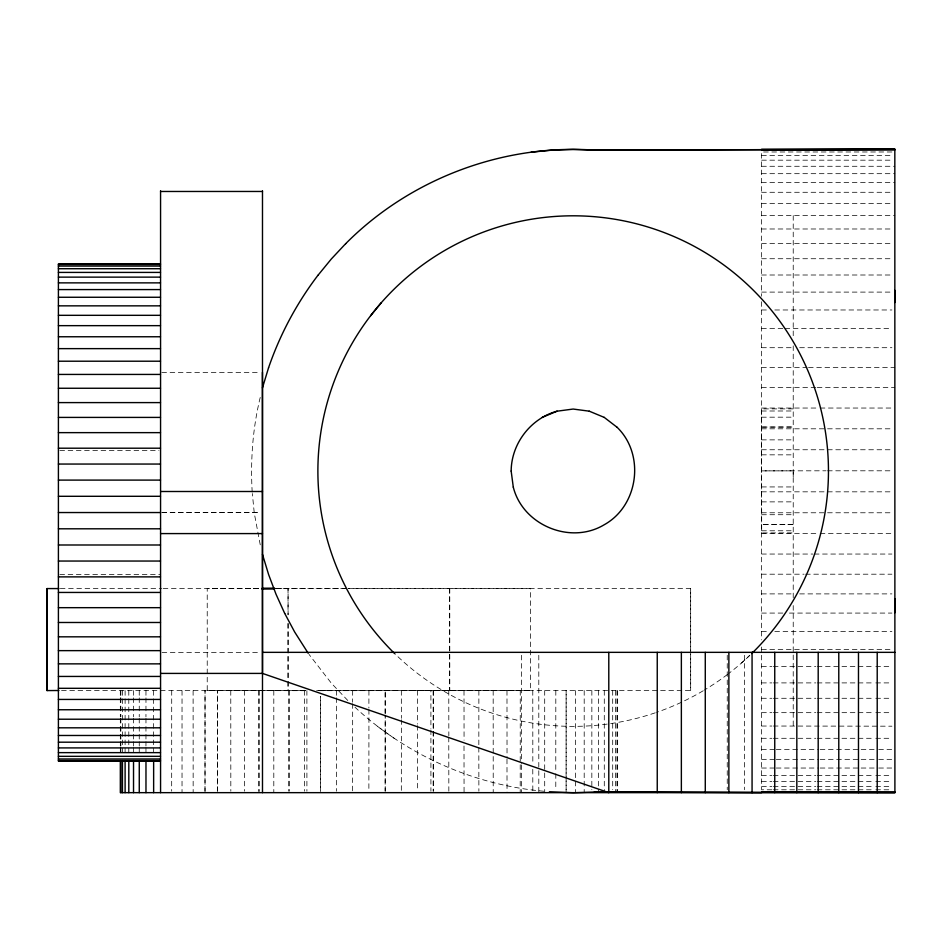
<?xml version="1.0" encoding="UTF-8"?>
<svg xmlns="http://www.w3.org/2000/svg" width="942" height="942" viewBox="0 0 942 942"><rect width="100%" height="100%" fill="white"/><g stroke="black" fill="none" stroke-linecap="round" stroke-linejoin="round"><path stroke-width="0.71" stroke-dasharray="4.71 3.53" d="M348.316 588.573L690.663 588.573L690.674 690.557L318.926 690.568M793.223 477.017L793.223 470.859L761.642 470.882L826.04 470.8M260.228 397.442C252.668 428.363 250.384 460.45 252.197 492.195M741.519 663.003L749.785 655.267M430.906 690.58L412.749 690.616L430.906 690.58L430.906 728.496M305.726 690.698L207.228 690.592L207.228 588.585L260.122 588.467M274.805 588.432L346.809 588.409M207.228 690.592L305.667 690.474L60.323 690.58M316.594 690.557L325.049 690.557L319.432 690.616M318.961 690.698L530.534 690.545L530.534 588.562L348.281 588.409M891.909 151.98L761.642 151.98L761.642 296.235M761.642 155.406L891.909 155.406M761.642 160.175L891.909 160.175M761.642 166.275L894.829 166.275M761.642 173.681L894.829 173.681M761.642 182.371L894.829 182.371M761.642 192.286L891.909 192.286M761.642 203.39L891.909 203.39M761.642 215.647L894.829 215.624M761.642 228.988L891.909 228.988M761.642 243.377L891.909 243.377M761.642 258.732L891.909 258.732M761.642 275.005L891.909 275.005M761.642 292.102L891.909 292.102M761.642 309.977L767.494 309.977M774.819 309.977L891.909 309.977M761.642 328.534L783.603 328.534M785.063 328.534L891.909 328.534M761.642 347.704L793.847 347.704M799.699 347.704L891.909 347.704M761.642 367.404L807.011 367.404M808.483 367.404L894.829 367.404M161.824 372.42L259.521 372.384M761.642 387.551L815.796 387.551M817.256 387.551L894.829 387.551M761.642 408.039L818.728 408.039M820.188 408.039L891.909 408.039M793.223 408.875L761.595 408.899L761.689 532.913L793.223 532.889M761.595 411.006L793.223 410.983M761.595 417.188L793.223 417.165M761.607 427.044L793.223 427.02L761.607 427.079M761.642 428.81L891.909 428.81M761.607 439.879L793.223 439.855M761.642 449.758L891.909 449.758M59.864 450.512L158.974 450.429M761.619 454.833L793.223 454.856M827.512 470.8L891.909 470.8M761.654 486.932L793.223 486.955M761.642 491.83L891.909 491.83M761.666 501.886L793.223 501.862M161.93 512.436L259.568 512.436M161.977 512.53L259.592 512.53M761.642 512.778L891.909 512.778M761.678 514.732L793.223 514.709M761.689 530.793L793.223 530.77M761.642 533.549L818.728 533.549M820.188 533.549L891.909 533.549M761.642 554.049L812.875 554.049M814.335 554.049L891.909 554.049M59.864 574.526L160.529 574.443M761.642 574.196L804.091 574.196M805.551 574.196L891.909 574.196M60.323 588.573L161.706 588.573M163.178 588.573L260.157 588.573L207.228 588.585M346.868 588.62L274.852 588.573L288.087 588.62L288.087 614.879M761.642 593.896L793.847 593.896M799.699 593.896L891.909 593.896M761.642 613.077L783.603 613.077M789.455 613.077L891.909 613.077M761.642 631.646L768.955 631.646M774.819 631.646L891.909 631.646M761.642 649.521L891.909 649.521M162.048 652.406L259.757 652.359M761.642 666.63L771.887 666.63M773.347 666.63L815.796 666.63M817.256 666.63L856.784 666.63M858.244 666.63L874.341 666.63M875.813 666.63L891.909 666.63M761.642 682.903L771.887 682.903M773.347 682.903L815.796 682.903M817.256 682.903L856.784 682.903M858.244 682.903L874.341 682.903M875.813 682.903L891.909 682.903M318.891 690.474L530.534 690.545M761.642 698.281L771.887 698.281M773.347 698.281L815.796 698.281M817.256 698.281L856.784 698.281M858.244 698.281L874.341 698.281M875.813 698.281L891.909 698.281M761.642 712.67L771.887 712.67M773.347 712.67L815.796 712.67M817.256 712.67L856.784 712.67M858.244 712.67L874.341 712.67M875.813 712.67L891.909 712.67M761.642 726.035L771.887 726.035M773.347 726.035L891.933 726.188M761.642 738.293L771.887 738.293M773.347 738.293L815.796 738.293M817.256 738.293L856.784 738.293M858.244 738.293L874.341 738.293M875.813 738.293L891.909 738.293M761.642 749.42L774.819 749.42M776.279 749.42L818.728 749.42M820.188 749.42L859.705 749.42M861.176 749.42L877.273 749.42M878.733 749.42L894.829 749.42M761.642 759.346L774.819 759.346M776.279 759.346L818.728 759.346M820.188 759.346L859.705 759.346M861.176 759.346L877.273 759.346M878.733 759.346L891.909 759.346M761.642 768.036L774.819 768.036M776.279 768.036L818.728 768.036M820.188 768.036L859.705 768.036M861.176 768.036L877.273 768.036M878.733 768.036L894.829 768.036M761.642 775.466L771.887 775.466M773.347 775.466L815.796 775.466M817.256 775.466L856.784 775.466M858.244 775.466L874.341 775.466M875.813 775.466L891.909 775.466M761.642 781.577L771.887 781.577M773.347 781.577L815.796 781.577M817.256 781.577L856.784 781.577M858.244 781.577L874.341 781.577M875.813 781.577L891.909 781.577M761.642 786.37L771.887 786.37M773.347 786.37L815.796 786.37M817.256 786.37L856.784 786.37M858.244 786.37L874.341 786.37M875.813 786.37L891.909 786.37M771.887 789.796L761.642 789.796L761.642 645.741M773.347 789.796L815.796 789.796M817.256 789.796L856.784 789.796M858.244 789.796L874.341 789.796M875.813 789.796L891.909 789.796M543.817 791.245C473.908 785.098 406.32 755.06 354.981 707.218M377.401 726.306L394.51 738.563M347.81 700.507L331.372 683.209L309.023 654.396M260.251 544.841L254.269 513.119L252.338 493.561M793.223 215.624L793.223 337.648M793.223 345.879L793.223 598.488M793.223 605.576L793.223 726.188M761.642 301.734L761.642 639.889M744.404 655.267L744.404 789.737M727.236 655.267L727.236 789.737M690.663 588.573L690.674 690.557M617.493 690.58L617.493 792.658M616.951 690.58L616.951 792.658M615.361 690.58L615.361 792.658M612.7 690.58L612.712 789.737M604.281 690.58L604.281 791.198M598.559 690.58L598.57 791.198M591.859 690.58L591.835 789.737M584.193 690.58L584.193 792.658M575.574 690.58L575.609 792.658M566.13 789.737L566.13 690.58L566.107 792.658M555.815 690.58L555.78 772.24M555.815 773.7L555.78 789.737M544.7 690.58L544.7 792.658M538.8 655.267L538.8 769.273M538.8 770.733L538.8 792.658M532.783 690.58L532.831 763.491M532.783 769.331L532.831 792.658M521.633 655.267L521.633 763.432M521.633 764.892L521.633 792.658M520.255 690.58L520.208 792.658M506.984 690.58L507.032 757.662M506.984 759.122L507.032 792.658M493.172 690.58L493.219 792.658M478.877 690.58L478.83 745.993M478.83 747.453L478.877 791.198M464.006 690.58L464.065 740.165M464.006 745.993L464.065 792.658M449.746 588.62L449.746 690.698M449.675 588.397L449.687 690.474M448.781 690.58L448.839 735.784M448.781 737.245L448.839 791.198M433.273 690.58L433.273 729.956M433.273 731.416L433.273 791.198M433.214 690.58L433.214 729.956M433.214 731.416L433.214 791.198M430.906 729.956L430.918 791.198M417.377 690.58L417.424 724.127M417.377 725.576L417.424 791.198M401.327 690.58L401.374 718.287M401.374 719.747L401.327 791.198M368.934 690.58L368.875 708.078M368.934 709.538L368.875 791.198M352.673 690.58L352.626 702.249M352.673 703.709L352.626 791.198M336.435 690.58L336.482 696.421M336.435 697.869L336.482 791.198M306.892 690.592L306.904 791.198M304.596 690.58L304.549 791.198M289.029 690.58L289.029 791.198M288.982 690.58L288.982 791.198M288.099 623.628L288.099 690.698M288.028 588.409L288.028 614.655M288.028 623.404L288.028 680.265M288.028 681.725L288.028 690.474M273.804 690.58L273.804 792.658M258.991 690.58L258.991 792.658M258.944 690.58L258.944 791.198M244.637 690.58L244.59 791.198M230.778 690.58L230.825 791.198M205.026 792.658L205.026 690.58L204.991 791.198M193.11 690.58L193.157 792.658M182.03 690.58L182.03 792.658M171.715 690.58L171.68 791.198M153.64 690.58L153.617 751.834M145.975 690.58L145.951 696.421M145.975 697.869L145.951 716.827M145.975 718.287L145.951 732.876M145.975 734.324L145.951 740.165M145.975 741.625L145.951 745.993M145.951 747.453L145.975 751.834M139.263 690.58L139.239 696.421M139.263 697.869L139.239 716.827M139.239 718.287L139.263 732.876M139.239 734.324L139.263 740.165M139.239 741.625L139.263 745.993M139.263 747.453L139.239 751.834M133.529 690.58L133.505 696.421M133.505 697.869L133.529 716.827M133.505 718.287L133.529 732.876M133.505 734.324L133.529 740.165M133.529 741.625L133.505 745.993M133.529 747.453L133.505 751.834M128.795 690.58L128.795 751.834M125.109 690.58L125.098 751.834M122.448 690.58L122.448 751.834M120.859 690.58L120.859 696.421M120.859 697.869L120.859 716.827M120.859 718.287L120.859 732.876M120.859 734.324L120.859 740.165M120.859 741.625L120.859 745.993M120.859 747.453L120.859 751.834M120.329 690.58L120.329 696.421M120.329 697.869L120.329 716.827M120.329 718.287L120.329 732.876M120.329 734.324L120.329 740.165M120.329 741.625L120.329 745.993M120.329 747.453L120.329 751.834M749.726 655.467A255.282 255.282 0 0 1 728.602 673.589M727.495 674.437A255.282 255.282 0 0 1 704.439 690.027M703.238 690.745A255.282 255.282 0 0 1 656.574 712.352M655.255 712.811A255.282 255.282 0 0 1 394.663 653.571M793.223 524.564L761.689 524.588L793.223 524.588M385.196 713.918L385.196 690.58L385.137 713.918M385.196 791.198L385.196 715.367L385.137 791.198M320.433 791.198L320.433 696.421L320.386 791.198M217.602 791.198L217.602 690.58L217.555 791.198"/><path stroke-width="1.41" d="M58.863 690.498L47.1 690.58L47.1 588.573L58.863 588.573M894.829 302.535L894.829 290.336M894.829 612.795L894.829 598.606M608.791 652.347L608.791 792.658L262.488 673.412L262.441 372.373M345.679 243.684C410.076 178.803 502.946 143.808 594.155 150.119L894.9 149.331L894.829 149.943L761.642 149.943L761.642 149.248L894.829 149.248L894.9 792.658L120.329 792.658L120.329 760.583M47.1 690.58L47.1 588.573M511.165 471.082C511.318 443.67 530.664 418.413 557.111 411.159M262.453 387.904L268.564 367.733M268.564 367.757C279.962 334.551 296.695 303.242 317.949 275.3M317.949 275.323L331.29 259.026L345.679 243.66M370.618 315.711L381.216 302.794M751.74 653.43L753.706 651.593M542.156 417.388L557.111 411.183L573.16 409.052L589.209 411.171M531.123 152.192L552.071 150.131L573.113 149.437L594.155 150.096L894.9 149.331M594.272 792.045L761.642 792.622L761.642 791.869L894.829 791.869L894.9 792.658L594.272 792.069L573.231 792.752L549.398 791.775M263.053 588.467L274.805 588.432M160.564 191.473L262.488 191.462M160.481 263.937L58.404 263.937L58.404 761.101L160.481 761.101M58.404 264.478L160.481 264.478M58.404 266.068L160.481 266.068M58.404 268.717L160.481 268.717M58.404 272.415L160.481 272.415M58.404 277.136L160.481 277.136M58.404 282.871L160.481 282.871M58.404 289.583L160.481 289.583M58.404 297.26L160.481 297.26M58.404 305.844L160.481 305.844M58.404 315.323L160.481 315.323M58.404 325.649L160.481 325.649M58.404 336.765L160.481 336.765M58.404 348.634L160.481 348.634M58.404 361.21L160.481 361.21M58.404 374.433L160.481 374.433M58.404 388.257L160.481 388.257M58.404 402.599L160.481 402.599M58.404 417.412L160.481 417.412M58.404 432.637L160.481 432.637M58.404 448.204L160.481 448.204M58.404 464.053L160.481 464.053M58.404 480.102L160.481 480.102M160.564 491.5L262.488 491.5M58.404 496.293L160.481 496.293M58.404 512.542L160.481 512.542M58.404 528.803L160.481 528.803M160.564 533.584L262.488 533.584M58.404 544.994L160.481 544.994M58.404 561.043L160.481 561.043M58.404 576.881L160.481 576.881M261.629 588.573L274.852 588.573L261.629 588.609M58.404 592.447L160.481 592.447M58.404 607.672L160.481 607.672M58.404 622.485L160.481 622.485M58.404 636.827L160.481 636.827M58.404 650.639L160.481 650.639M262.665 652.347L894.9 652.347M58.404 663.863L160.481 663.863M160.564 673.412L262.488 673.412M58.404 676.438L160.481 676.438M58.404 688.308L160.481 688.308M58.404 699.435L160.481 699.435M58.404 709.75L160.481 709.75M58.404 719.217L160.481 719.217M58.404 727.813L160.481 727.813M58.404 735.478L160.481 735.478M58.404 742.19L160.481 742.19M58.404 747.913L160.481 747.913M58.404 752.634L160.481 752.634M58.404 756.332L160.481 756.332M58.404 758.981L160.481 758.981M58.404 760.571L160.481 760.571M589.209 411.159L604.163 417.365M604.163 417.341L617.01 427.221M617.01 427.197C645.294 454.468 638.57 505.736 604.187 524.765C570.546 545.041 522.763 525.224 513.284 487.12M308.211 653.277L294.634 631.952L284.708 613.395M284.708 613.419L276.018 594.225L268.6 574.526L262.488 554.402M511.165 471.071L513.284 487.132M877.214 652.347L877.214 792.658M858.48 652.347L858.48 792.658M838.78 652.347L838.78 792.658M818.198 652.347L818.198 792.658M796.826 652.347L796.826 792.658M774.748 652.347L774.748 792.658M752.069 652.347L752.069 792.658M728.872 652.347L728.872 792.658M705.275 652.347L705.275 792.658M681.36 652.347L681.36 792.658M657.245 652.347L657.245 792.658M262.488 190.779L262.488 792.658M160.564 190.779L160.564 792.658M153.64 760.583L153.64 792.658M145.975 760.583L145.975 792.658M139.263 760.583L139.263 792.658M133.529 760.583L133.529 792.658M128.807 760.583L128.807 792.658M125.109 760.583L125.109 792.658M122.46 760.583L122.46 792.658M120.859 760.583L120.859 792.658M394.663 653.583A255.282 255.282 0 0 1 391.978 291.255A255.282 255.282 0 0 1 754.318 291.219A255.282 255.282 0 0 1 751.728 653.548"/></g></svg>
